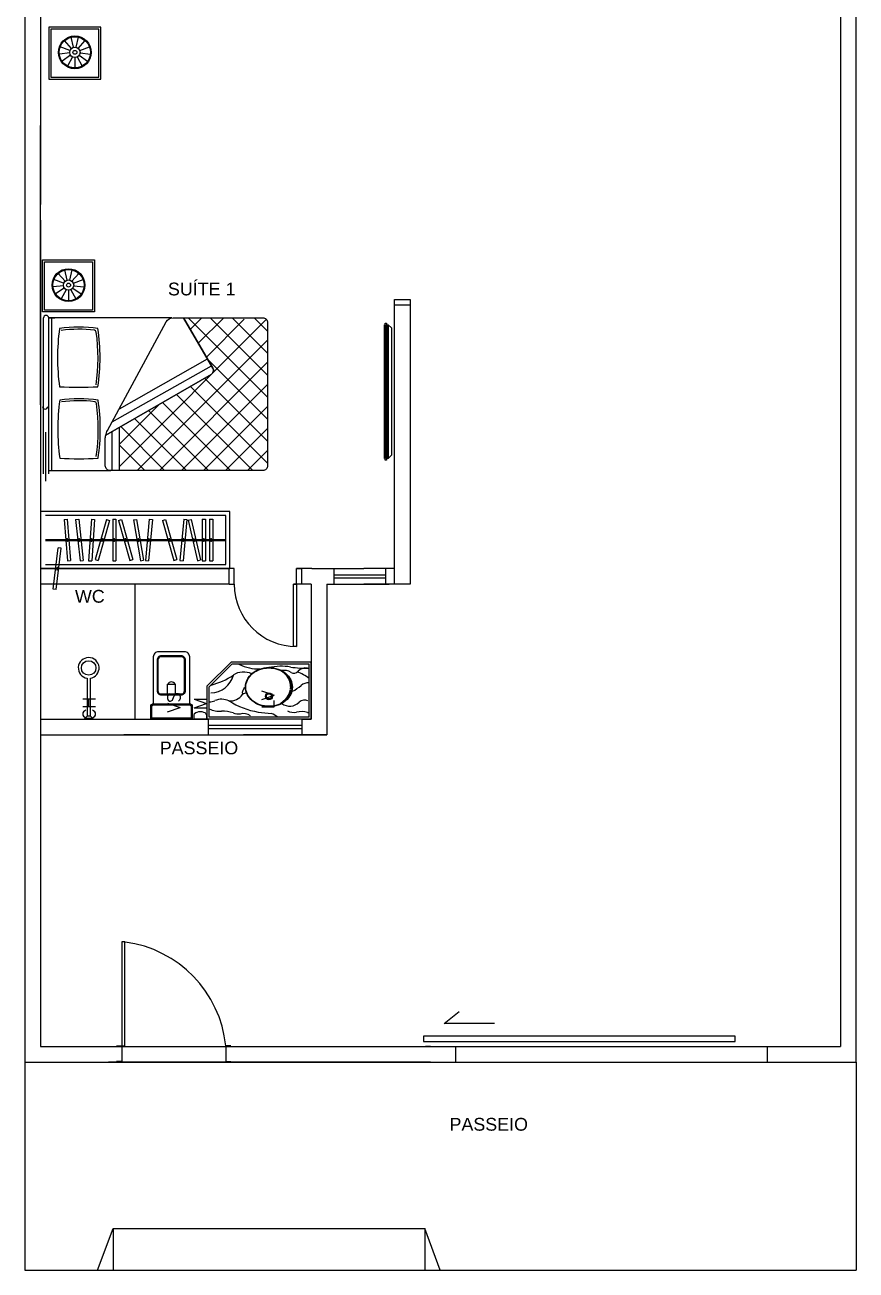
# Model space of a CAD drawing. Header units: millimetres. Extents: x 4595 to 4915, y 2085 to 2243.
# Drawn here: x 4824.89 to 4832.89, y 2185.12 to 2197.1 of the extents above; entities that cross this region are included whole.
import ezdxf

# ---------------------------------------------------------------- set-up
doc = ezdxf.new("R2010")
doc.units = ezdxf.units.MM
doc.header["$LTSCALE"] = 0.8
for name, color, linetype in [('MOVEIS', 7, 'Continuous'), ('parede', 2, 'Continuous'), ('PORTAS', 3, 'Continuous'), ('TUBULAÇÃO_HIDRÁULICA', 5, 'Continuous')]:
    doc.layers.add(name, color=color, linetype=linetype)
doc.styles.add('SANSSERIF', font='sas_____.pfb', dxfattribs={"height": 1})
doc.styles.get("Standard").update_dxf_attribs({"font": 'txt.shx', "height": 0.12})

msp = doc.modelspace()

# ---------------------------------------------------------------- linework, layer by layer
for p, q in [((4826.877, 2190.971), (4826.648, 2190.742)), ((4826.886, 2190.951), (4826.668, 2190.733)), ((4827.648, 2190.971), (4826.877, 2190.971)), ((4827.628, 2190.951), (4826.886, 2190.951)), ((4827.628, 2190.441), (4827.628, 2190.951)), ((4827.648, 2190.421), (4827.648, 2190.971)), ((4825.493, 2190.816), (4825.493, 2190.451)), ((4825.523, 2190.451), (4825.523, 2190.816)), ((4826.648, 2190.421), (4826.648, 2190.742)), ((4826.668, 2190.441), (4826.668, 2190.733)), ((4825.493, 2190.451), (4825.463, 2190.421)), ((4825.463, 2190.421), (4825.553, 2190.421)), ((4825.523, 2190.451), (4825.493, 2190.451)), ((4825.553, 2190.421), (4825.523, 2190.451)), ((4827.648, 2190.421), (4826.648, 2190.421)), ((4827.628, 2190.441), (4826.668, 2190.441))]:
    msp.add_line(p, q)
msp.add_lwpolyline([(4826.479, 2190.571), (4826.479, 2191.021, 0.414214), (4826.429, 2191.071), (4826.179, 2191.071, 0.414214), (4826.129, 2191.021), (4826.129, 2190.571)], format="xyb")
for points in [[(4826.165, 2190.696, 0.414214), (4826.205, 2190.656), (4826.398, 2190.656, 0.414214), (4826.438, 2190.696), (4826.438, 2190.991, 0.414214), (4826.398, 2191.031), (4826.205, 2191.031, 0.414214), (4826.165, 2190.991)], [(4826.173, 2190.696, 0.414214), (4826.205, 2190.665), (4826.398, 2190.665, 0.414214), (4826.43, 2190.696), (4826.43, 2190.991, 0.414214), (4826.398, 2191.023), (4826.205, 2191.023, 0.414214), (4826.173, 2190.991)], [(4827.242, 2190.542, -0.083485), (4827.153, 2190.556, -0.090959), (4827.082, 2190.597, -0.104004), (4827.032, 2190.66, -0.115577), (4827.016, 2190.73, -0.115577), (4827.032, 2190.801, -0.104004), (4827.082, 2190.864, -0.090959), (4827.153, 2190.904, -0.083485), (4827.242, 2190.919, -0.083485), (4827.33, 2190.904, -0.090959), (4827.402, 2190.864, -0.104004), (4827.451, 2190.801, -0.115577), (4827.468, 2190.73, -0.115577), (4827.451, 2190.66, -0.104004), (4827.402, 2190.597, -0.090959), (4827.33, 2190.556, -0.083485)], [(4827.242, 2190.546, -0.083485), (4827.155, 2190.56, -0.090959), (4827.085, 2190.6, -0.104004), (4827.036, 2190.662, -0.115577), (4827.02, 2190.73, -0.115577), (4827.036, 2190.799, -0.104004), (4827.085, 2190.861, -0.090959), (4827.155, 2190.901, -0.083485), (4827.242, 2190.915, -0.083485), (4827.329, 2190.901, -0.090959), (4827.399, 2190.861, -0.104004), (4827.447, 2190.799, -0.115577), (4827.464, 2190.73, -0.115577), (4827.447, 2190.662, -0.104004), (4827.399, 2190.6, -0.090959), (4827.329, 2190.56, -0.083485)], [(4826.474, 2190.571, -0.414214), (4826.504, 2190.541), (4826.504, 2190.421), (4826.104, 2190.421), (4826.104, 2190.541, -0.414214), (4826.134, 2190.571)], [(4826.474, 2190.561, -0.414214), (4826.494, 2190.541), (4826.494, 2190.431), (4826.114, 2190.431), (4826.114, 2190.541, -0.414214), (4826.134, 2190.561)]]:
    msp.add_lwpolyline(points, format="xyb", close=True)
msp.add_lwpolyline([(4826.267, 2190.665), (4826.267, 2190.758), (4826.338, 2190.758), (4826.338, 2190.665)])
for centre, radius in [((4825.507, 2190.915), 0.07), ((4827.242, 2190.642), 0.0339), ((4827.242, 2190.642), 0.025)]:
    msp.add_circle(centre, radius)
for centre, radius, start, end in [((4825.507, 2190.915), 0.1, 279.1456, 261.891), ((4826.888, 2190.802), 0.162, 64.1097, 66.6359), ((4827.148, 2191.339), 0.434, 244.1097, 270.6753), ((4827.36, 2190.349), 0.582, 81.0362, 101.7599), ((4827.387, 2190.767), 0.125, 56.6667, 101.0045), ((4827.592, 2191.817), 0.904, 261.0362, 272.2771), ((4827.481, 2190.921), 0.0556, 242.5682, 318.6513), ((4827.593, 2190.823), 0.0926, 78.1859, 138.6513), ((4826.303, 2190.742), 0.0388, 24.3951, 155.6049), ((4826.684, 2190.899), 0.222, 270.0285, 346.2784), ((4826.51, 2191.428), 0.7, 284.4631, 303.8092), ((4826.997, 2190.7), 0.176, 63.7098, 123.8092), ((4827.428, 2190.585), 0.303, 48.6208, 73.6757), ((4827.627, 2190.656), 0.117, 89.7276, 130.0657), ((4826.868, 2190.745), 0.148, 265.8105, 324.2825), ((4827.049, 2190.676), 0.0641, 121.8865, 195.4131), ((4827.029, 2190.611), 0.0639, 93.1664, 130.7339), ((4827.289, 2191.058), 0.408, 295.9147, 310.0657), ((4826.666, 2190.728), 0.14, 270.8887, 293.874), ((4826.787, 2190.453), 0.161, 64.3374, 113.874), ((4827.285, 2191.298), 0.821, 238.5893, 259.8078), ((4827.442, 2190.676), 0.128, 233.6418, 315.2298), ((4827.584, 2190.535), 0.0713, 61.8157, 135.2298), ((4826.776, 2190.768), 0.27, 246.4385, 272.1166), ((4826.797, 2190.195), 0.304, 70.7323, 92.1166), ((4826.96, 2190.662), 0.19, 250.7323, 272.0526), ((4826.998, 2190.359), 0.117, 55.0061, 105.6921), ((4827.286, 2191.308), 0.83, 259.8078, 268.5679), ((4827.189, 2190.279), 0.213, 49.5271, 68.9985), ((4827.479, 2190.622), 0.135, 243.8006, 281.8971), ((4827.552, 2190.275), 0.22, 73.6157, 101.8971), ((4827.663, 2190.654), 0.174, 253.6157, 258.25)]:
    msp.add_arc(centre, radius, start, end)
for points in [[(4827.344, 2190.899), (4827.351, 2190.887), (4827.33, 2190.904), (4827.343, 2190.894)], [(4827.359, 2190.892), (4827.358, 2190.882), (4827.344, 2190.899), (4827.351, 2190.887)], [(4827.37, 2190.886), (4827.368, 2190.874), (4827.359, 2190.892), (4827.358, 2190.882)], [(4827.389, 2190.873), (4827.383, 2190.862), (4827.37, 2190.886), (4827.368, 2190.874)], [(4827.405, 2190.861), (4827.397, 2190.848), (4827.389, 2190.873), (4827.383, 2190.862)], [(4827.417, 2190.85), (4827.408, 2190.835), (4827.405, 2190.861), (4827.397, 2190.848)], [(4827.43, 2190.834), (4827.414, 2190.825), (4827.417, 2190.85), (4827.408, 2190.835)], [(4827.443, 2190.816), (4827.427, 2190.804), (4827.43, 2190.834), (4827.414, 2190.825)], [(4827.451, 2190.801), (4827.433, 2190.79), (4827.443, 2190.816), (4827.427, 2190.804)], [(4827.458, 2190.786), (4827.437, 2190.776), (4827.451, 2190.801), (4827.433, 2190.79)], [(4827.462, 2190.773), (4827.44, 2190.762), (4827.458, 2190.786), (4827.437, 2190.776)], [(4827.466, 2190.756), (4827.442, 2190.745), (4827.462, 2190.773), (4827.44, 2190.762)], [(4827.405, 2190.6), (4827.408, 2190.633), (4827.418, 2190.612), (4827.416, 2190.646)], [(4827.418, 2190.612), (4827.416, 2190.646), (4827.43, 2190.627), (4827.426, 2190.662)], [(4827.43, 2190.627), (4827.426, 2190.662), (4827.441, 2190.643), (4827.427, 2190.665)], [(4827.441, 2190.643), (4827.427, 2190.665), (4827.45, 2190.657), (4827.432, 2190.676)], [(4827.45, 2190.657), (4827.432, 2190.676), (4827.458, 2190.677), (4827.435, 2190.683)], [(4827.458, 2190.677), (4827.435, 2190.683), (4827.463, 2190.693), (4827.437, 2190.691)], [(4827.463, 2190.693), (4827.437, 2190.691), (4827.466, 2190.709), (4827.44, 2190.705)], [(4827.467, 2190.711), (4827.441, 2190.708), (4827.467, 2190.718), (4827.442, 2190.719)], [(4827.467, 2190.745), (4827.443, 2190.735), (4827.466, 2190.756), (4827.442, 2190.745)], [(4827.467, 2190.718), (4827.442, 2190.719), (4827.468, 2190.732), (4827.443, 2190.727)], [(4827.468, 2190.732), (4827.443, 2190.727), (4827.467, 2190.745), (4827.443, 2190.735)], [(4827.351, 2190.565), (4827.322, 2190.554), (4827.322, 2190.555), (4827.32, 2190.553)], [(4827.322, 2190.555), (4827.355, 2190.582), (4827.352, 2190.566), (4827.364, 2190.59)], [(4827.351, 2190.565), (4827.322, 2190.555), (4827.351, 2190.565), (4827.322, 2190.554)], [(4827.352, 2190.566), (4827.364, 2190.59), (4827.363, 2190.571), (4827.375, 2190.599)], [(4827.363, 2190.571), (4827.375, 2190.599), (4827.374, 2190.577), (4827.385, 2190.608)], [(4827.374, 2190.577), (4827.385, 2190.608), (4827.385, 2190.584), (4827.391, 2190.614)], [(4827.385, 2190.584), (4827.391, 2190.614), (4827.391, 2190.588), (4827.4, 2190.623)], [(4827.391, 2190.588), (4827.4, 2190.623), (4827.405, 2190.6), (4827.408, 2190.633)]]:
    msp.add_solid(points)
at = {"layer": 'MOVEIS'}
for p, q in [((4825.301, 2194.647), (4825.277, 2194.745)), ((4825.325, 2194.647), (4825.349, 2194.745)), ((4825.266, 2194.617), (4825.173, 2194.652)), ((4825.28, 2194.636), (4825.213, 2194.711)), ((4825.346, 2194.636), (4825.412, 2194.711)), ((4825.36, 2194.617), (4825.453, 2194.652)), ((4825.263, 2194.593), (4825.164, 2194.581)), ((4825.272, 2194.571), (4825.189, 2194.514)), ((4825.29, 2194.555), (4825.243, 2194.466)), ((4825.313, 2194.549), (4825.313, 2194.449)), ((4825.336, 2194.555), (4825.383, 2194.466)), ((4825.354, 2194.571), (4825.436, 2194.514)), ((4825.362, 2194.593), (4825.462, 2194.581)), ((4825.072, 2192.783), (4825.072, 2194.283)), ((4825.122, 2192.783), (4825.122, 2194.283)), ((4826.307, 2194.283), (4825.122, 2194.283)), ((4825.122, 2194.283), (4825.182, 2194.283)), ((4825.152, 2192.813), (4825.152, 2194.283)), ((4827.216, 2194.269), (4825.802, 2192.855)), ((4826.465, 2194.284), (4827.228, 2193.521)), ((4826.595, 2194.284), (4826.484, 2194.173)), ((4826.807, 2194.284), (4826.562, 2194.039)), ((4827.005, 2194.27), (4826.64, 2193.905)), ((4826.677, 2194.284), (4827.228, 2193.733)), ((4826.889, 2194.284), (4827.228, 2193.945)), ((4827.101, 2194.284), (4827.228, 2194.157)), ((4827.228, 2194.069), (4825.974, 2192.815)), ((4826.651, 2193.886), (4827.228, 2193.309)), ((4827.228, 2193.857), (4826.187, 2192.815)), ((4827.228, 2193.644), (4826.399, 2192.815)), ((4826.622, 2193.703), (4827.228, 2193.097)), ((4826.353, 2193.548), (4827.086, 2192.815)), ((4826.488, 2193.625), (4827.228, 2192.885)), ((4826.187, 2193.452), (4825.802, 2193.067)), ((4826.219, 2193.47), (4826.873, 2192.815)), ((4827.228, 2193.432), (4826.611, 2192.815)), ((4825.949, 2193.315), (4826.449, 2192.815)), ((4826.084, 2193.392), (4826.661, 2192.815)), ((4825.815, 2193.237), (4826.237, 2192.815)), ((4827.228, 2193.22), (4826.823, 2192.815)), ((4825.802, 2193.06), (4826.046, 2192.815)), ((4827.228, 2193.008), (4827.035, 2192.815)), ((4825.72, 2192.813), (4825.122, 2192.813))]:
    msp.add_line(p, q, dxfattribs=at)
for points in [[(4825.563, 2194.841), (4825.563, 2194.341), (4825.063, 2194.341), (4825.063, 2194.841)], [(4825.544, 2194.822), (4825.544, 2194.359), (4825.081, 2194.359), (4825.081, 2194.822)]]:
    msp.add_lwpolyline(points, close=True, dxfattribs=at)
at = {"layer": 'MOVEIS', "linetype": 'Continuous'}
for points in [[(4825.671, 2193.154), (4826.685, 2193.739, 0.415665), (4826.701, 2193.8), (4826.418, 2194.284), (4826.993, 2194.284), (4827.183, 2194.284, -0.414214), (4827.228, 2194.239), (4827.228, 2192.86, -0.414214), (4827.183, 2192.815), (4826.993, 2192.815), (4825.712, 2192.815, -0.414214), (4825.667, 2192.86), (4825.667, 2193.115, -0.055363)], [(4826.418, 2194.284), (4826.701, 2193.8, -0.415665), (4826.685, 2193.739), (4825.671, 2193.154, -0.068584), (4825.688, 2193.2), (4826.253, 2194.245, -0.275591), (4826.319, 2194.284)]]:
    msp.add_lwpolyline(points, format="xyb", close=True, dxfattribs=at)
for points in [[(4825.802, 2193.407), (4826.651, 2193.891)], [(4825.734, 2193.284), (4826.69, 2193.823)], [(4825.734, 2192.815), (4825.734, 2193.188)], [(4825.802, 2192.818), (4825.802, 2193.228)]]:
    msp.add_lwpolyline(points, dxfattribs=at)
at = {"layer": 'MOVEIS'}
for radius in [0.158, 0.15, 0.05, 0.019]:
    msp.add_circle((4825.313, 2194.599), radius, dxfattribs=at)
for centre, radius, start, end in [((4825.097, 2194.283), 0.025, 0, 180), ((4827.255, 2193.901), 2.048, 172.1494, 187.8506), ((4825.411, 2192.832), 1.362, 82.1998, 97.8002), ((4825.411, 2192.832), 1.342, 83.5012, 97.1952), ((4825.56, 2194.145), 0.02, 7.7671, 83.5012), ((4823.773, 2193.901), 1.824, 351.7366, 7.7671), ((4823.773, 2193.901), 1.844, 351.2758, 8.7242), ((4825.411, 2197.134), 3.518, 266.9884, 273.0116), ((4825.088, 2193.43), 0.025, 180, 0), ((4827.257, 2193.213), 2.048, 172.1494, 187.8506), ((4825.413, 2192.144), 1.362, 82.1998, 97.8002), ((4825.413, 2192.144), 1.342, 83.5012, 97.1952), ((4825.562, 2193.457), 0.02, 7.7671, 83.5012), ((4823.775, 2193.213), 1.824, 351.7366, 7.7671), ((4823.775, 2193.213), 1.844, 351.2758, 8.7242), ((4825.413, 2196.446), 3.518, 266.9884, 273.0116)]:
    msp.add_arc(centre, radius, start, end, dxfattribs=at)
at = {"layer": 'parede', "color": 253}
for p, q in [((4824.893, 2212.121), (4824.893, 2187.121)), ((4832.893, 2187.121), (4832.893, 2212.121)), ((4832.743, 2211.971), (4832.743, 2187.271)), ((4825.043, 2208.971), (4825.043, 2195.375)), ((4825.124, 2197.081), (4825.124, 2196.581)), ((4825.624, 2197.081), (4825.124, 2197.081)), ((4825.143, 2197.063), (4825.143, 2196.6)), ((4825.605, 2197.063), (4825.143, 2197.063)), ((4825.605, 2196.6), (4825.605, 2197.063)), ((4825.624, 2196.581), (4825.624, 2197.081)), ((4825.327, 2196.857), (4825.234, 2196.893)), ((4825.341, 2196.877), (4825.275, 2196.952)), ((4825.362, 2196.888), (4825.338, 2196.985)), ((4825.386, 2196.888), (4825.41, 2196.985)), ((4825.407, 2196.877), (4825.473, 2196.952)), ((4825.421, 2196.857), (4825.514, 2196.893)), ((4825.324, 2196.833), (4825.225, 2196.821)), ((4825.333, 2196.811), (4825.251, 2196.754)), ((4825.351, 2196.795), (4825.304, 2196.707)), ((4825.374, 2196.789), (4825.374, 2196.689)), ((4825.397, 2196.795), (4825.444, 2196.707)), ((4825.415, 2196.811), (4825.497, 2196.754)), ((4825.424, 2196.833), (4825.523, 2196.821)), ((4825.124, 2196.581), (4825.624, 2196.581)), ((4825.143, 2196.6), (4825.605, 2196.6)), ((4825.043, 2196.185), (4825.043, 2196.135)), ((4825.043, 2193.446), (4825.043, 2196.135)), ((4825.043, 2195.225), (4825.043, 2187.271)), ((4828.451, 2194.41), (4828.451, 2194.46)), ((4828.451, 2194.46), (4828.601, 2194.46)), ((4828.451, 2191.721), (4828.451, 2194.41)), ((4828.451, 2194.41), (4828.601, 2194.41)), ((4828.354, 2192.931), (4828.354, 2194.218)), ((4828.354, 2194.218), (4828.359, 2194.218)), ((4828.359, 2192.916), (4828.359, 2194.234)), ((4828.359, 2194.234), (4828.374, 2194.234)), ((4828.359, 2194.218), (4828.359, 2192.931)), ((4828.374, 2194.234), (4828.374, 2192.916)), ((4828.374, 2192.931), (4828.374, 2194.218)), ((4828.374, 2194.218), (4828.389, 2194.218)), ((4828.389, 2192.931), (4828.389, 2194.218)), ((4828.389, 2194.218), (4828.42, 2194.188)), ((4828.389, 2194.218), (4828.389, 2192.931)), ((4828.42, 2194.188), (4828.42, 2192.962)), ((4832.743, 2193.871), (4832.743, 2193.321)), ((4825.092, 2193.184), (4825.092, 2192.714)), ((4828.359, 2192.931), (4828.354, 2192.931)), ((4828.389, 2192.931), (4828.374, 2192.931)), ((4828.42, 2192.962), (4828.389, 2192.931)), ((4828.374, 2192.916), (4828.359, 2192.916)), ((4826.867, 2192.421), (4825.052, 2192.421)), ((4826.827, 2192.381), (4825.092, 2192.381)), ((4825.27, 2192.344), (4825.299, 2192.346)), ((4825.27, 2192.344), (4825.302, 2191.945)), ((4825.299, 2192.346), (4825.331, 2191.948)), ((4825.381, 2192.343), (4825.411, 2192.346)), ((4825.381, 2192.343), (4825.424, 2191.945)), ((4825.411, 2192.346), (4825.454, 2191.949)), ((4825.534, 2192.346), (4825.506, 2191.947)), ((4825.534, 2192.346), (4825.564, 2192.344)), ((4825.564, 2192.344), (4825.536, 2191.945)), ((4825.679, 2192.343), (4825.57, 2191.958)), ((4825.708, 2192.335), (4825.599, 2191.95)), ((4825.679, 2192.343), (4825.708, 2192.335)), ((4825.738, 2192.346), (4825.738, 2191.946)), ((4825.738, 2192.346), (4825.768, 2192.346)), ((4825.768, 2192.346), (4825.768, 2191.946)), ((4825.795, 2192.335), (4825.823, 2192.343)), ((4825.795, 2192.335), (4825.903, 2191.95)), ((4825.823, 2192.343), (4825.932, 2191.958)), ((4825.939, 2192.34), (4825.968, 2192.345)), ((4825.939, 2192.34), (4826.005, 2191.946)), ((4825.968, 2192.345), (4826.034, 2191.951)), ((4826.09, 2192.346), (4826.053, 2191.948)), ((4826.12, 2192.344), (4826.083, 2191.945)), ((4826.09, 2192.346), (4826.12, 2192.344)), ((4826.218, 2192.335), (4826.247, 2192.343)), ((4826.218, 2192.335), (4826.327, 2191.95)), ((4826.247, 2192.343), (4826.356, 2191.958)), ((4826.422, 2192.346), (4826.385, 2191.948)), ((4826.452, 2192.344), (4826.415, 2191.945)), ((4826.422, 2192.346), (4826.452, 2192.344)), ((4826.463, 2192.337), (4826.492, 2192.344)), ((4826.463, 2192.337), (4826.554, 2191.947)), ((4826.492, 2192.344), (4826.584, 2191.954)), ((4826.6, 2192.346), (4826.6, 2191.946)), ((4826.6, 2192.346), (4826.63, 2192.346)), ((4826.63, 2192.346), (4826.63, 2191.946)), ((4826.671, 2192.346), (4826.671, 2191.946)), ((4826.671, 2192.346), (4826.701, 2192.346)), ((4826.701, 2192.346), (4826.701, 2191.946)), ((4826.827, 2191.911), (4826.827, 2192.381)), ((4826.867, 2191.871), (4826.867, 2192.421)), ((4825.092, 2192.151), (4826.827, 2192.151)), ((4825.092, 2192.141), (4826.827, 2192.141)), ((4825.297, 2192.16), (4825.302, 2192.161)), ((4825.299, 2192.131), (4825.297, 2192.16)), ((4825.304, 2192.131), (4825.299, 2192.131)), ((4825.304, 2192.131), (4825.302, 2192.161)), ((4825.413, 2192.16), (4825.418, 2192.161)), ((4825.417, 2192.131), (4825.413, 2192.16)), ((4825.422, 2192.131), (4825.417, 2192.131)), ((4825.422, 2192.131), (4825.418, 2192.161)), ((4825.531, 2192.131), (4825.533, 2192.161)), ((4825.536, 2192.131), (4825.531, 2192.131)), ((4825.533, 2192.161), (4825.538, 2192.161)), ((4825.536, 2192.131), (4825.538, 2192.161)), ((4825.632, 2192.133), (4825.64, 2192.162)), ((4825.637, 2192.132), (4825.632, 2192.133)), ((4825.637, 2192.132), (4825.645, 2192.16)), ((4825.64, 2192.162), (4825.645, 2192.16)), ((4825.75, 2192.131), (4825.75, 2192.161)), ((4825.75, 2192.161), (4825.755, 2192.161)), ((4825.755, 2192.131), (4825.75, 2192.131)), ((4825.755, 2192.131), (4825.755, 2192.161)), ((4825.857, 2192.16), (4825.862, 2192.162)), ((4825.865, 2192.132), (4825.857, 2192.16)), ((4825.87, 2192.133), (4825.862, 2192.162)), ((4825.87, 2192.133), (4825.865, 2192.132)), ((4825.982, 2192.16), (4825.986, 2192.161)), ((4825.986, 2192.13), (4825.982, 2192.16)), ((4825.991, 2192.131), (4825.986, 2192.161)), ((4825.991, 2192.131), (4825.986, 2192.13)), ((4826.083, 2192.131), (4826.085, 2192.161)), ((4826.088, 2192.131), (4826.083, 2192.131)), ((4826.085, 2192.161), (4826.09, 2192.16)), ((4826.088, 2192.131), (4826.09, 2192.16)), ((4826.28, 2192.16), (4826.285, 2192.162)), ((4826.289, 2192.132), (4826.28, 2192.16)), ((4826.293, 2192.133), (4826.285, 2192.162)), ((4826.293, 2192.133), (4826.289, 2192.132)), ((4826.414, 2192.131), (4826.417, 2192.161)), ((4826.419, 2192.131), (4826.414, 2192.131)), ((4826.417, 2192.161), (4826.422, 2192.16)), ((4826.419, 2192.131), (4826.422, 2192.16)), ((4826.517, 2192.159), (4826.522, 2192.16)), ((4826.524, 2192.13), (4826.517, 2192.159)), ((4826.529, 2192.131), (4826.522, 2192.16)), ((4826.529, 2192.131), (4826.524, 2192.13)), ((4826.612, 2192.131), (4826.612, 2192.161)), ((4826.612, 2192.161), (4826.617, 2192.161)), ((4826.617, 2192.131), (4826.612, 2192.131)), ((4826.617, 2192.131), (4826.617, 2192.161)), ((4826.683, 2192.131), (4826.683, 2192.161)), ((4826.683, 2192.161), (4826.688, 2192.161)), ((4826.688, 2192.131), (4826.683, 2192.131)), ((4826.688, 2192.131), (4826.688, 2192.161)), ((4825.164, 2191.674), (4825.213, 2192.071)), ((4825.194, 2191.67), (4825.243, 2192.067)), ((4825.243, 2192.067), (4825.213, 2192.071)), ((4826.858, 2191.871), (4825.052, 2191.871)), ((4825.052, 2191.871), (4826.867, 2191.871)), ((4825.092, 2191.911), (4826.827, 2191.911)), ((4825.203, 2191.886), (4825.199, 2191.856)), ((4825.204, 2191.856), (4825.199, 2191.856)), ((4825.203, 2191.886), (4825.208, 2191.885)), ((4825.208, 2191.885), (4825.204, 2191.856)), ((4825.302, 2191.945), (4825.331, 2191.948)), ((4825.424, 2191.945), (4825.454, 2191.949)), ((4825.506, 2191.947), (4825.536, 2191.945)), ((4825.57, 2191.958), (4825.599, 2191.95)), ((4825.738, 2191.946), (4825.768, 2191.946)), ((4825.903, 2191.95), (4825.932, 2191.958)), ((4826.005, 2191.946), (4826.034, 2191.951)), ((4826.053, 2191.948), (4826.083, 2191.945)), ((4826.327, 2191.95), (4826.356, 2191.958)), ((4826.385, 2191.948), (4826.415, 2191.945)), ((4826.554, 2191.947), (4826.584, 2191.954)), ((4826.6, 2191.946), (4826.63, 2191.946)), ((4826.671, 2191.946), (4826.701, 2191.946)), ((4826.858, 2191.721), (4826.858, 2191.871)), ((4826.908, 2191.871), (4826.858, 2191.871)), ((4826.908, 2191.721), (4826.908, 2191.871)), ((4827.508, 2191.721), (4827.508, 2191.871)), ((4827.508, 2191.871), (4827.558, 2191.871)), ((4827.655, 2191.871), (4827.508, 2191.871)), ((4827.558, 2191.721), (4827.558, 2191.871)), ((4827.655, 2191.871), (4828.155, 2191.871)), ((4827.865, 2191.871), (4827.865, 2191.721)), ((4828.451, 2191.871), (4828.155, 2191.871)), ((4828.365, 2191.871), (4828.365, 2191.721)), ((4827.865, 2191.811), (4828.365, 2191.811)), ((4827.865, 2191.781), (4828.365, 2191.781)), ((4826.858, 2191.721), (4825.052, 2191.721)), ((4825.194, 2191.67), (4825.164, 2191.674)), ((4825.952, 2191.721), (4825.952, 2190.425)), ((4826.858, 2191.721), (4826.908, 2191.721)), ((4827.478, 2191.121), (4827.478, 2191.721)), ((4827.478, 2191.721), (4827.508, 2191.721)), ((4827.648, 2191.721), (4827.478, 2191.721)), ((4827.558, 2191.721), (4827.508, 2191.721)), ((4827.508, 2191.721), (4827.508, 2191.121)), ((4827.648, 2191.721), (4827.558, 2191.721)), ((4827.648, 2191.721), (4827.648, 2190.421)), ((4827.798, 2191.721), (4827.798, 2190.271)), ((4827.798, 2191.721), (4828.155, 2191.721)), ((4827.798, 2191.721), (4828.398, 2191.721)), ((4828.601, 2191.721), (4828.155, 2191.721)), ((4827.508, 2191.121), (4827.478, 2191.121)), ((4825.052, 2190.421), (4826.658, 2190.421)), ((4827.558, 2190.421), (4826.658, 2190.421)), ((4826.658, 2190.421), (4826.658, 2190.271)), ((4827.558, 2190.421), (4827.648, 2190.421)), ((4827.558, 2190.421), (4827.558, 2190.271)), ((4827.558, 2190.361), (4826.658, 2190.361)), ((4826.658, 2190.331), (4827.558, 2190.331)), ((4826.096, 2190.271), (4825.846, 2190.271)), ((4826.096, 2190.271), (4826.996, 2190.271)), ((4825.856, 2188.278), (4825.826, 2188.278)), ((4825.826, 2188.278), (4825.826, 2187.278)), ((4825.856, 2187.278), (4825.856, 2188.278)), ((4828.928, 2187.495), (4829.074, 2187.608)), ((4829.412, 2187.495), (4828.928, 2187.495)), ((4831.728, 2187.371), (4828.728, 2187.371)), ((4828.728, 2187.371), (4828.728, 2187.321)), ((4828.728, 2187.321), (4831.728, 2187.321)), ((4831.728, 2187.321), (4831.728, 2187.371)), ((4825.043, 2187.271), (4832.743, 2187.271)), ((4825.698, 2187.271), (4825.748, 2187.271)), ((4825.748, 2187.271), (4828.798, 2187.271)), ((4825.776, 2187.278), (4825.826, 2187.278)), ((4825.826, 2187.278), (4825.826, 2187.128)), ((4825.826, 2187.278), (4825.856, 2187.278)), ((4826.876, 2187.278), (4826.826, 2187.278)), ((4826.826, 2187.278), (4826.826, 2187.128)), ((4828.798, 2187.271), (4828.748, 2187.271)), ((4829.038, 2187.271), (4829.038, 2187.121)), ((4832.038, 2187.271), (4832.038, 2187.121)), ((4824.893, 2187.121), (4832.893, 2187.121)), ((4824.893, 2187.121), (4824.893, 2185.121)), ((4825.748, 2187.121), (4825.698, 2187.121)), ((4828.798, 2187.121), (4825.748, 2187.121)), ((4825.826, 2187.128), (4825.776, 2187.128)), ((4826.826, 2187.128), (4826.876, 2187.128)), ((4828.748, 2187.121), (4828.798, 2187.121)), ((4832.893, 2187.121), (4832.893, 2185.121)), ((4825.591, 2185.121), (4825.741, 2185.521)), ((4825.741, 2185.521), (4828.741, 2185.521)), ((4825.741, 2185.521), (4825.741, 2185.121)), ((4828.741, 2185.521), (4828.741, 2185.121)), ((4828.891, 2185.121), (4828.741, 2185.521)), ((4824.893, 2185.121), (4832.893, 2185.121))]:
    msp.add_line(p, q, dxfattribs=at)
at = {"layer": 'parede', "color": 0}
msp.add_line((4827.798, 2190.271), (4826.996, 2190.271), dxfattribs=at)
at = {"layer": 'parede', "color": 253}
for radius in [0.158, 0.15, 0.05, 0.019]:
    msp.add_circle((4825.374, 2196.839), radius, dxfattribs=at)
for centre, radius, start, end in [((4827.508, 2191.721), 0.6, 180, 270), ((4825.71, 2187.165), 1.122, 5.7569, 82.4982)]:
    msp.add_arc(centre, radius, start, end, dxfattribs=at)
at = {"layer": 'PORTAS', "color": 0}
for p, q in [((4828.601, 2194.46), (4828.601, 2191.721)), ((4825.052, 2190.271), (4827.798, 2190.271))]:
    msp.add_line(p, q, dxfattribs=at)

# ---------------------------------------------------------------- texts
at = {"layer": 'parede', "color": 253, "style": 'SANSSERIF'}
for s, p in [('SUÍTE 1', (4826.27, 2194.5)), ('WC', (4825.375, 2191.543)), ('PASSEIO', (4826.191, 2190.084)), ('PASSEIO', (4828.98, 2186.462))]:
    msp.add_text(s, height=0.1231, dxfattribs=at).set_placement(p)
at = {"layer": 'TUBULAÇÃO_HIDRÁULICA', "color": 0, "char_height": 0.12, "width": 1.87151}
for s, insert, attachment_point, rotation in [('VS', (4826.267, 2190.683), 3, 90), ('LV', (4827.294, 2190.521), 7, 90.945), ('CH', (4825.452, 2190.637), 3, 90), ('DM', (4826.521, 2190.635), 3, 90)]:
    msp.add_mtext(s, dxfattribs=dict(at, insert=insert, attachment_point=attachment_point, rotation=rotation))

doc.saveas('drawing.dxf')
